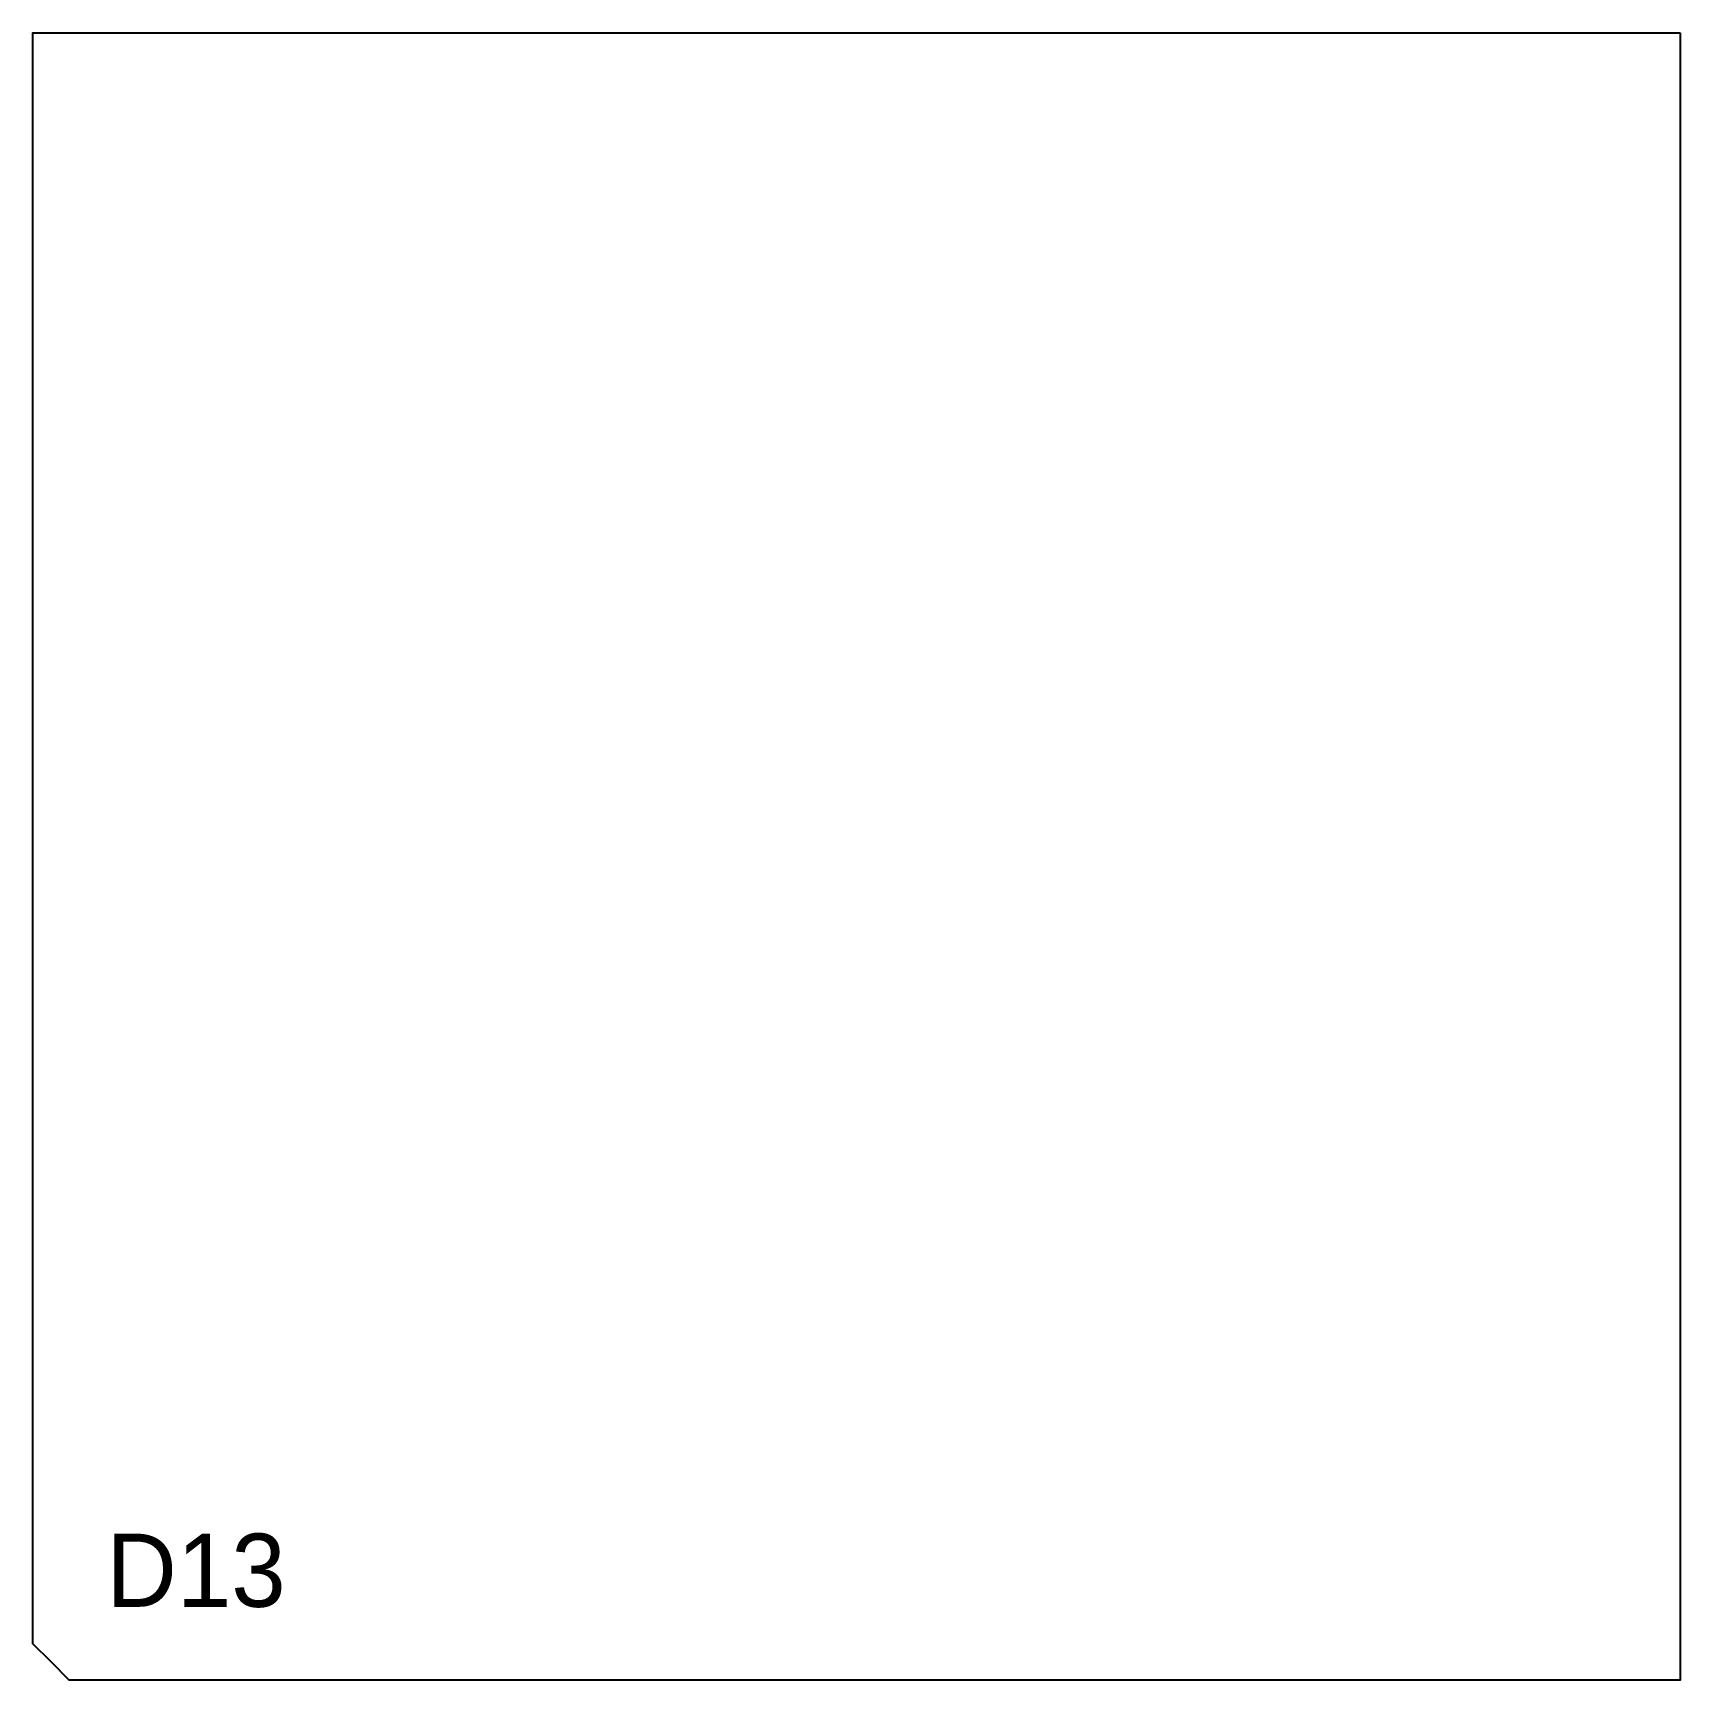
# Model space of a CAD drawing. Header units: millimetres. Extents: x 0 to 900, y 0 to 900.
import ezdxf

# ---------------------------------------------------------------- set-up
doc = ezdxf.new("R2010")
doc.units = ezdxf.units.MM
doc.layers.add('CUT', color=1, linetype='Continuous')
doc.layers.add('ID', color=3, linetype='Continuous')

msp = doc.modelspace()

# ---------------------------------------------------------------- linework, layer by layer
at = {"layer": 'CUT'}
msp.add_lwpolyline([(900, 900), (900, 0), (19.77, 0), (9.87, 9.87), (0, 19.77), (0, 900), (900, 900)], close=True, dxfattribs=at)

# ---------------------------------------------------------------- texts
at = {"layer": 'ID'}
msp.add_text('D13', height=40, dxfattribs=at).set_placement((40, 40))

doc.saveas('drawing.dxf')
